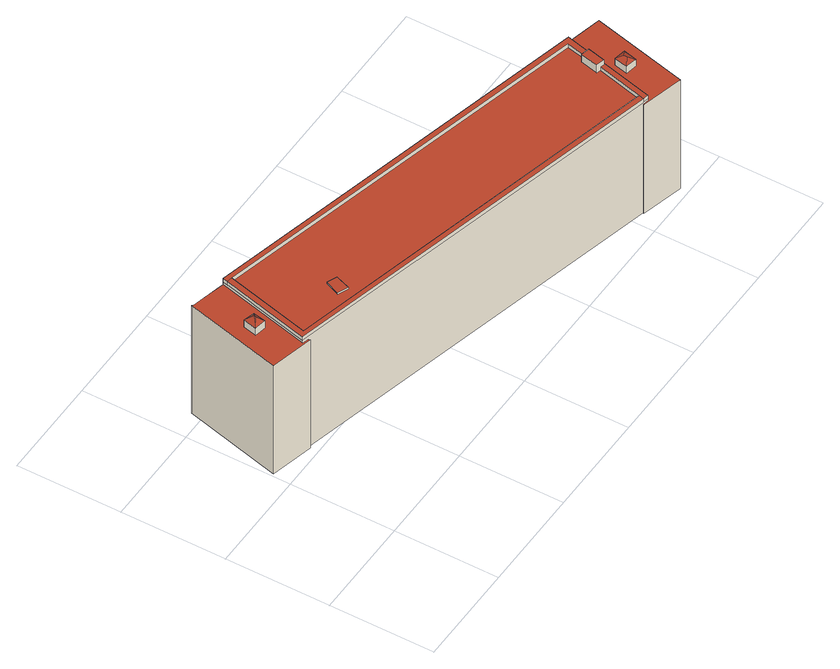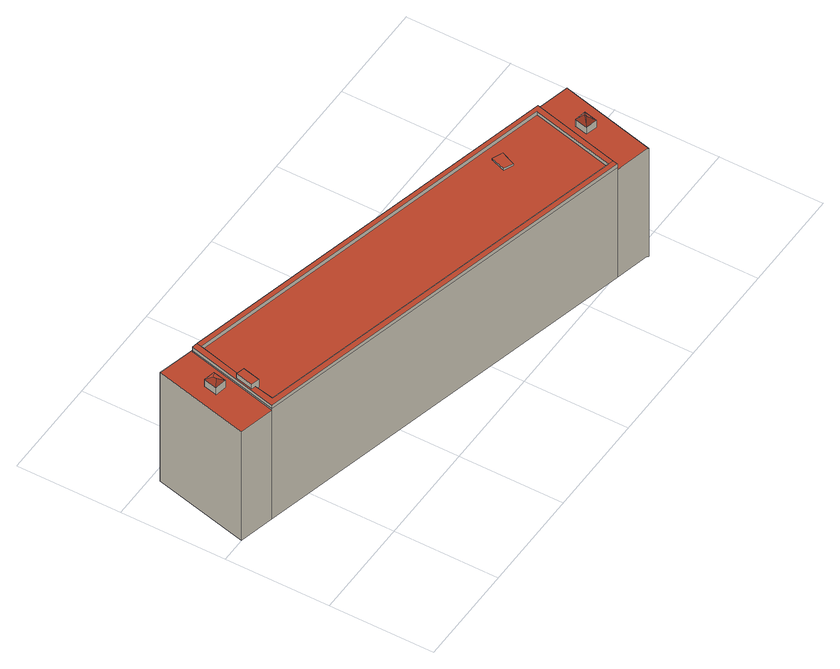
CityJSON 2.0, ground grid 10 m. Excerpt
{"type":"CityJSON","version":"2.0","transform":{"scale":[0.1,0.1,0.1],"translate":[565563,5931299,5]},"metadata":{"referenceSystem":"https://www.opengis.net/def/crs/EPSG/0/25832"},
"CityObjects":{
"building1":{"type":"Building","attributes":{"Grundfläche 2D":"430.922156","Grundhöhe NN":"5.519"},"children":["building1-1","building1-2","building1-3","building1-4"],"geometry":[{"type":"MultiSurface","lod":"3","boundaries":[[[0,1,2,3,4,5,6]],[[7,8,9,1,0,10,11,12,13,14,5,4]],[[15,16,17,18,19,20,21,22]],[[23,24,25,26,27,28,29]],[[30,31,32,33,34,35,36]],[[37,38,2,1]],[[38,39,40,4,3,2]],[[6,5,22,21]],[[0,6,21,20]],[[41,37,1,9]],[[0,20,19,10]],[[19,18,11,10]],[[22,5,14,15]],[[40,42,7,4]],[[42,43,8,7]],[[43,41,9,8]],[[44,30,36,35,42,40,39,38,24,23,45]],[[42,35,34,43]],[[41,43,34,46,47,25]],[[38,37,41,25,24]],[[48,27,26,25,47,49]],[[28,27,48,50]],[[29,28,50,51]],[[23,29,51,45]],[[31,30,44,52]],[[32,31,52,53]],[[33,32,53,54]],[[34,33,54,46]],[[54,53,52,44,45,51,50,48,49,47,46]]],"semantics":{"surfaces":[{"type":"RoofSurface"},{"type":"WallSurface"},{"type":"GroundSurface"}],"values":[0,0,0,0,0,1,1,1,1,1,1,1,1,1,1,1,1,1,1,1,1,1,1,1,1,1,1,1,2]}}]},
"building1-1":{"type":"BuildingInstallation","parents":["building1"],"geometry":[{"type":"MultiSurface","lod":"3","boundaries":[[[55,56,57,58,59]],[[60,57,56,55,12,11,18]],[[58,57,60,61]],[[59,58,61,15,14,13]],[[13,12,55,59]]],"semantics":{"surfaces":[{"type":"RoofSurface"},{"type":"WallSurface"}],"values":[0,1,1,1,1]}}]},
"building1-2":{"type":"BuildingInstallation","parents":["building1"],"geometry":[{"type":"MultiSurface","lod":"3","boundaries":[[[62,63,64]],[[65,66,63]],[[65,63,62]],[[62,64,67]],[[65,67,66]],[[65,62,67]],[[68,69,64,63]],[[69,70,67,64]],[[66,67,70,71]],[[63,66,71,68]]],"semantics":{"surfaces":[{"type":"RoofSurface"},{"type":"WallSurface"}],"values":[0,0,0,0,0,0,1,1,1,1]}}]},
"building1-3":{"type":"BuildingInstallation","parents":["building1"],"geometry":[{"type":"MultiSurface","lod":"3","boundaries":[[[72,73,74,75]],[[73,76,74]],[[72,75,77]],[[73,72,77,76]],[[75,74,78,79]],[[77,75,79,80]],[[76,77,80,81]],[[74,76,81,78]]],"semantics":{"surfaces":[{"type":"RoofSurface"},{"type":"WallSurface"}],"values":[0,0,0,0,1,1,1,1]}}]},
"building1-4":{"type":"BuildingInstallation","parents":["building1"],"geometry":[{"type":"MultiSurface","lod":"3","boundaries":[[[82,83,84,85]],[[86,87,85,84]],[[87,88,82,85]],[[83,82,88,89]],[[84,83,89,86]]],"semantics":{"surfaces":[{"type":"RoofSurface"},{"type":"WallSurface"}],"values":[0,1,1,1,1]}}]}
},
"vertices":[
[64,196,138],[59,197,138],[38,112,138],[413,19,138],[414,19,138],[415,24,138],[44,115,138],[419,18,138],[441,108,138],[60,202,138],[434,104,138],[430,85,138],[434,84,138],[430,67,138],[426,68,138],[426,68,134],[430,67,134],[434,84,134],[430,85,134],[434,104,134],[64,196,134],[44,115,134],[415,24,134],[44,110,131],[38,112,131],[60,202,131],[27,210,131],[26,211,131],[3,118,131],[44,108,131],[413,19,132],[413,18,132],[453,8,132],[475,100,132],[441,108,132],[419,18,132],[414,19,132],[59,197,134],[38,112,134],[413,19,134],[414,19,134],[60,202,134],[419,18,134],[441,108,134],[413,19,5],[44,110,5],[441,108,5],[60,202,5],[26,211,5],[27,210,5],[3,118,5],[44,108,5],[413,18,5],[453,8,5],[475,100,5],
[434,84,143],[430,85,143],[426,86,143],[422,69,143],[430,67,143],[426,86,134],[422,69,134],
[32,153,144],[25,149,139],[36,147,139],[32,155,144],[28,162,139],[39,159,139],[25,149,131],[36,147,131],[39,159,131],[28,162,131],
[443,53,143],[443,56,143],[439,62,140],[436,49,140],[450,60,140],[447,47,140],[439,62,132],[436,49,132],[447,47,132],[450,60,132],
[112,125,136],[103,129,136],[97,115,136],[107,111,136],[97,115,134],[107,111,134],[112,125,134],[103,129,134]
]}
